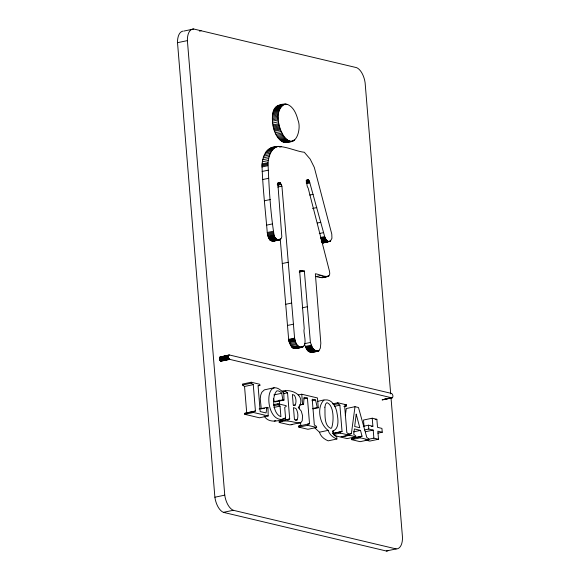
<?xml version="1.0" encoding="UTF-8"?>
<svg xmlns="http://www.w3.org/2000/svg" width="580" height="580" viewBox="0 0 580 580"><rect width="100%" height="100%" fill="white"/><g stroke="black" fill="none" stroke-linecap="round" stroke-linejoin="round"><path stroke-width="0.87" d="M273.963 240.946C269.243 242.288 267.568 235.973 267.257 232.507C265.364 209.996 262.711 187.47 261.979 164.894C262.327 160.776 263.248 156.629 265.299 153.011C273.985 139.323 292.936 151.199 304.282 152.243L310.162 159.087L314.295 167.388L331.789 234.117L331.949 238.257L330.382 241.164L323.357 242.882L322.132 242.657L328.062 241.403L329.578 241.577M328.062 241.403L326.141 239.772L324.677 236.596L309.821 182.838C306.9 174.587 305.798 185.897 308.161 188.05L329.483 271.251C331.688 281.01 320.087 274.231 315.346 273.767L320.827 343.2L320.341 348.188L318.681 351.016L316.557 351.031L313.845 349.595L312.388 347.543L310.409 342.454L304.355 271.005L299.621 270.606L304.246 328.751C302.622 332.318 308.77 346.071 301.165 347.318C296.721 347.079 295.271 341.779 294.589 338.133L281.916 186.158L280.445 183.331L279.226 182.584L278.088 183.657L278.139 187.427L281.815 236.821C280.93 242.28 274.565 239.482 274.159 235.589C270.316 211.591 268.982 186.934 267.996 162.647C268.75 156.353 270.969 148.212 277.914 146.377M292.661 141.114C276.189 148.705 270.418 124.069 272.962 112.723C273.76 105.857 281.72 102.892 287.774 104.523C293.806 107.307 296.474 114.209 298.019 120.263C301.948 129.514 294.894 151.061 283.954 136.358C278.161 127.672 273.753 110.048 284.903 104.146M228.368 356.533L228.636 355.373L229.368 354.967L391.507 393.428C392.993 394.125 393.653 397.459 391.863 397.844L229.731 359.375L228.759 358.324L228.368 356.533L219.53 358.396M300.07 405.021L303.558 404.282L304.087 397.278L307.422 398.076L309.531 423.77L307.473 424.219L307.567 425.299L316.651 427.453L316.571 426.459L314.331 424.995L312.214 399.207L315.549 399.997L317.267 407.537L318.275 407.776L317.47 397.952L301.745 394.226L298.25 394.958M345.31 415.708L346.274 408.523L355.004 406.689L358.476 407.515L366.785 437.4L368.764 438.886L368.844 439.836L360.122 441.677L351.589 439.647L351.494 438.567L362.036 436.182L360.499 430.389L354.387 428.939L353.72 434.297L355.779 435.892L355.852 436.754L347.13 438.589L340.917 437.117L349.638 435.283L355.852 436.754M349.638 435.283L349.551 434.159L351.386 433.615L355.004 406.689M266.981 407.356L266.053 412.953L260.181 411.553L258.071 385.86L259.883 385.352L259.796 384.272L251.213 382.235L242.491 384.076L242.563 385.026L244.542 386.468L253.264 384.634L255.439 411.024L244.688 413.359L244.76 414.309L259.456 417.796L268.185 415.954L267.989 407.595L266.981 407.356L259.13 409.009M228.462 355.815L219.624 357.679M297.105 419.935C298.54 416.389 297.961 411.786 295.974 408.53L293.465 407.573L294.459 419.688L297.105 419.935L295.358 420.297M323.06 276.972L322.726 277.443L328.751 276.094M295.118 405.137C296.626 402.179 296.112 398.076 294.401 395.277L292.385 394.509L293.255 405.065L295.118 405.137L293.371 405.507M392.58 397.517L383.663 399.475M228.665 355.337L219.755 357.324M392.457 397.67L382.14 399.888M313.012 352.031C308.212 354.017 305.254 347.362 304.478 343.701L310.409 342.454M297.475 347.797L303.195 346.746M324.691 242.194L323.647 242.831M228.825 355.141L219.849 357.164M273.651 404.659L278.008 403.738L286.187 405.681L286.244 406.413L284.7 407.363L285.585 418.049C279.139 421.341 268.41 423.654 264.074 415.853M323.937 400.077C316.288 407.341 319.689 424.603 328.178 430.36C329.324 434.55 333 437.465 336.9 439.002L336.719 436.754L334.051 434.746L332.391 431.274C340.358 428.598 337.785 417.382 336.618 410.995C335.675 407.61 334.16 404.231 331.455 401.882C327.627 398.286 322.204 400.367 317.782 401.375M322.625 277.523L320.174 277.544L315.962 276.573L321.9 275.319M296.982 348.21C291.711 350.088 289.231 343.498 288.659 339.38L280.183 238.452M288.035 141.788L286.114 142.499M281.974 391.094C291.631 388.687 305.283 394.864 299.439 406.406L298.25 407.522L301.288 411.147L302.571 415.759L302.209 420.775L300.94 422.559L289.949 424.901L279.234 422.486L279.154 421.58L280.974 420.819L289.695 418.985L287.549 392.805L285.548 391.355L282.931 391.906M279.154 421.58L289.695 418.985M291.211 424.807L292.211 424.393M392.189 397.829L382.285 399.903M351.494 438.567L362.036 436.182M273.485 398.438L274.159 401.643L275.261 401.904L283.982 400.062L283.816 393.153C263.798 371.562 264.125 422.53 282.989 419.238M332.369 433.637L342.04 431.484L339.873 405.181L337.901 403.774L333.543 404.695M274.267 421.073L275.805 420.659M332.587 403.883L337.821 402.781L346.427 404.825L346.514 405.906L344.68 406.399L346.84 432.709L348.834 434.115L348.921 435.109L340.192 436.95L334.167 435.515M244.688 413.359L255.439 411.024M316.651 427.453L307.929 429.294L298.838 427.141L298.751 426.053L300.81 425.611L300.592 422.95M183.824 31.081L193.698 29L356.613 67.65A15.406 7.975 78.1 0 1 365.117 82.773L390.695 393.914M199.455 31.102L201.1 30.755M388.085 550.696A15.406 7.975 78.1 0 1 386.302 551L223.387 512.35A15.406 7.975 78.1 0 1 214.883 497.227L177.516 42.688L187.391 40.614A15.406 7.975 78.1 0 1 193.698 29M277.639 105.77L285.592 104.103M277.008 106.097L286.302 104.146M276.399 106.51L282.337 105.263M285.338 104.647L287.035 104.291M275.833 107.017L281.764 105.763M275.297 107.604L281.227 106.35M274.804 108.272L280.735 107.025M274.347 109.018L280.278 107.771M273.934 109.845L279.864 108.598M273.564 110.737L279.495 109.49M273.238 111.701L279.168 110.454M272.962 112.723L278.893 111.476M272.738 113.81L278.668 112.563M272.556 114.941L278.487 113.694M272.433 116.123L278.364 114.876M272.353 117.341L278.284 116.094M272.332 118.588L278.262 117.341M272.361 119.864L278.291 118.617M272.44 121.155L278.371 119.908M272.629 123.047L278.56 121.793M272.89 124.939L278.82 123.692M273.079 126.034L279.009 124.787M273.31 127.129L279.241 125.874M273.579 128.209L279.509 126.955M273.876 129.231L279.806 127.984M274.209 130.239L280.14 128.992M274.579 131.218L280.51 129.971M275.239 132.762L281.169 131.515M275.957 134.241L281.887 132.987M276.609 135.43L282.54 134.183M277.305 136.561L283.236 135.307M278.023 137.605L283.954 136.358M278.777 138.576L284.707 137.329M279.553 139.454L285.483 138.207M280.191 140.099L286.121 138.852M280.843 140.672L286.774 139.425M281.51 141.179L287.441 139.925M282.177 141.6L288.108 140.353M282.844 141.955L288.775 140.701M283.511 142.223L289.442 140.976M292.943 140.418L294.64 140.063M284.178 142.412L290.109 141.165M284.831 142.52L290.761 141.274M292.269 140.897L293.966 140.534M285.476 142.549L293.255 140.904M271.541 147.712L278.371 146.341M270.345 148.139L277.987 146.544M269.207 148.748L275.137 147.501M268.119 149.553L274.05 148.306M279.582 147.088L281.278 146.733M267.105 150.532L273.035 149.285M266.162 151.684L272.092 150.438M265.299 153.011L271.23 151.757M264.524 154.49L270.454 153.243M263.835 156.121L269.765 154.867M263.24 157.883L269.171 156.636M262.747 159.783L268.678 158.528M262.356 161.784L268.286 160.537M262.066 163.893L267.996 162.647M261.979 164.894L267.909 163.64M261.935 165.916L267.866 164.669M261.935 166.968L267.866 165.713M262.124 171.463L268.062 170.215M262.711 179.532L268.649 178.285M277.776 182.968L279.596 182.642M278.023 183.055L279.843 182.765M278.269 183.207L279.966 182.852M278.393 183.309L280.089 182.946M278.516 183.418L280.212 183.062M277.784 183.722L280.329 183.186M277.9 183.867L280.445 183.331M277.24 184.295L280.626 183.584M277.414 184.571L280.8 183.86M277.581 184.868L280.966 184.15M277.733 185.179L281.126 184.462M306.378 180.184L308.154 179.858M306.544 180.257L308.321 179.959M306.711 180.387L308.408 180.032M306.798 180.467L308.488 180.112M306.878 180.554L308.575 180.199M306.11 180.829L308.654 180.3M277.682 187.05L281.916 186.158M306.233 180.996L308.77 180.46M306.341 181.17L308.886 180.634M306.45 181.351L308.995 180.815M306.617 181.663L309.162 181.127M306.769 181.982L309.314 181.446M306.914 182.316L309.459 181.779M306.204 182.838L309.589 182.12M306.327 183.186L309.713 182.475M306.436 183.548L309.821 182.838M264.444 200.774L270.382 199.527M309.72 195.054L313.113 194.344M312.555 208.474L316.789 207.582M266.474 225.156L272.411 223.909M267.257 232.507L273.195 231.261M267.402 233.486L273.339 232.239M317.361 223.017L320.747 222.299M267.59 234.465L273.521 233.218M267.815 235.436L273.745 234.182M268.076 236.386L274.014 235.139M268.221 236.843L274.159 235.589M268.38 237.285L274.318 236.031M268.555 237.713L274.492 236.459M268.743 238.119L274.681 236.872M268.946 238.511L274.876 237.263M269.156 238.887L275.094 237.64M269.381 239.236L275.312 237.988M269.562 239.482L275.493 238.235M269.743 239.714L275.674 238.467M269.925 239.924L275.863 238.677M270.12 240.113L276.051 238.866M270.316 240.28L276.247 239.032M270.512 240.432L276.442 239.177M270.86 240.635L276.79 239.388M271.201 240.794L277.131 239.547M272.071 241.07L278.001 239.815M280.14 239.438L274.086 240.823L280.024 239.576M273.064 241.229L279.894 239.692M273.224 241.229L279.473 239.924M319.275 233.53L323.51 232.638M320.443 237.495L324.677 236.596M320.696 238.235L324.938 237.343M320.979 238.953L325.22 238.061M321.291 239.634L325.532 238.743M321.436 239.917L325.67 239.025M321.581 240.178L325.822 239.286M321.74 240.432L325.974 239.533M321.9 240.664L326.141 239.772M321.219 241.055L326.308 239.989M321.392 241.258L326.482 240.185M321.704 241.577L326.786 240.504M322.023 241.86L327.106 240.787M322.342 242.106L327.424 241.033M321.82 242.491L327.751 241.244M328.933 241.302L330.629 240.939M322.444 242.774L328.381 241.526M322.755 242.853L330.382 241.164M323.06 242.889L330.121 241.345M282.243 263.53L288.18 262.283M299.635 271.251L301.325 270.896M299.476 271.483L302.02 270.947M299.316 271.687L302.702 270.969M299.273 272.078L304.355 271.005M320.174 277.544L326.112 276.29M322.908 277.233L328.838 275.986M321.712 277.762L328.555 276.276M322.125 277.726L328.055 276.479M285.614 304.319L291.544 303.072M302.296 307.799L307.378 306.726M287.419 325.46L293.349 324.213M288.659 339.38L294.589 338.133M288.709 339.837L294.64 338.589M288.775 340.293L294.712 339.046M288.869 340.75L294.799 339.503M288.97 341.2L294.901 339.952M289.094 341.649L295.024 340.395M289.246 342.113L295.176 340.859M219.987 357.005L229.368 354.967M289.413 342.562L295.343 341.308M219.711 357.418L228.549 355.555M219.646 357.584L228.506 355.663M219.595 357.78L228.433 355.924M219.566 357.954L228.411 356.033M219.552 358.085L228.397 356.149M219.544 358.223L228.382 356.301M219.53 358.31L228.375 356.403M219.53 358.534L228.368 356.671M289.906 343.679L295.836 342.432M219.537 358.679L228.375 356.816M219.552 358.817L228.389 356.961M219.566 358.955L228.404 357.091M219.602 359.172L228.426 357.222M219.624 359.31L228.469 357.454M219.646 359.382L228.506 357.613M219.668 359.469L228.542 357.744L219.704 359.607M219.726 359.68L228.585 357.889M290.471 344.817L296.402 343.57M219.769 359.81L228.658 358.077M219.82 359.941L228.687 358.15M219.878 360.079L228.737 358.273M219.9 360.137L228.759 358.324M219.95 360.252L228.861 358.512M220.023 360.376L228.911 358.614M220.074 360.47L228.948 358.672M220.146 360.593L229.049 358.817M220.24 360.716L229.1 358.889M291.029 345.789L296.96 344.542M220.298 360.803L229.194 358.998M220.407 360.919L229.296 359.1M220.494 360.999L229.397 359.187M220.618 361.094L229.579 359.31M220.813 361.209L229.731 359.375M291.849 347.014L297.779 345.767M292.001 347.21L297.931 345.963M292.161 347.384L298.091 346.137M292.32 347.543L298.25 346.296M292.48 347.681L298.41 346.434M292.719 347.855L298.649 346.601M292.965 347.993L298.896 346.738M293.204 348.087L299.135 346.84M294.401 348.435L300.861 347.087M295.227 348.565L302.912 346.956M305.421 346.369L311.351 345.122M297.525 348.196L302.608 347.123M296.039 348.551L302.296 347.239M305.74 347.21L311.67 345.963M306.08 348.022L312.011 346.767M306.457 348.798L312.388 347.543M306.661 349.182L312.591 347.935M306.878 349.544L312.808 348.297M307.103 349.885L313.04 348.638M307.342 350.204L313.272 348.957M307.581 350.501L313.519 349.254M307.915 350.849L313.845 349.595M308.248 351.154L314.179 349.899M308.589 351.407L314.519 350.161M308.93 351.618L314.86 350.371M309.778 352.017L315.708 350.769M310.619 352.285L316.557 351.031M315.549 351.494L318.942 350.784M311.786 352.495L318.819 350.907M312.018 352.51L318.543 351.103M242.563 385.026L251.292 383.184L253.264 384.634M258.136 385.722L259.883 385.352M274.188 387.723L264.349 389.876L261.761 392.312L260.717 395.103L260.239 398.743L261.29 409.023M273.84 394.936L281.692 393.284L282.88 399.801L283.982 400.062M283.185 393.726L287.549 392.805M274.159 401.643L282.88 399.801M303.927 398.808L307.422 398.076M273.738 405.696L278.095 404.775L280.038 406.13L280.909 416.643C272.897 414.178 271.498 396.249 276.798 390.891C278.719 390.579 280.611 391.732 281.692 393.284M262.755 408.697L264.502 408.334M266.242 407.965L267.989 407.595M273.934 407.414L280.038 406.13M244.76 414.309L253.489 412.474L268.185 415.954M312.055 400.736L315.549 399.997M299.933 404.593L303.558 404.282M312.91 408.458L317.267 407.537M313.04 408.878L318.275 407.776M334.638 406.283L339.873 405.181M344.68 405.188L346.427 404.825M282.967 418.601L285.585 418.049M343.896 406.457L346.514 405.906M390.043 397.88L391.804 397.51M384.685 399.105L391.79 397.547M279.234 422.486C286.208 418.92 292.922 422.653 299.933 422.972M298.751 426.053L309.531 423.77M298.838 427.141L307.567 425.299M377.892 433.159L382.256 432.245L381.937 428.395L377.529 427.344L376.862 419.297L372.237 418.202L363.515 420.036L364.03 426.3M375.122 419.666L376.862 419.297M315.078 428.091L319.45 432.194L328.178 430.36M363.254 426.307L368.488 425.198L372.897 426.249L372.237 418.202M342.04 431.484L333.312 433.318L333.094 430.693M333.333 434.536L340.308 433.072L348.921 435.109M371.156 426.612L372.897 426.249M353.517 431.861L360.499 430.389M364.443 429.968L368.808 429.055L373.215 430.099L373.875 438.147L378.508 439.241L377.841 431.194L382.256 432.245M347.899 434.355L351.386 433.615M365.364 431.752L373.215 430.099M336.9 439.002L328.178 440.843C324.278 439.299 320.602 436.385 319.45 432.194M351.589 439.647L360.31 437.813L368.844 439.836M368.641 439.248L373.875 438.147M378.508 439.241L369.779 441.083L365.154 439.981M214.883 497.227L224.757 495.146A15.406 7.975 78.1 0 0 233.262 510.277L396.176 548.919A15.406 7.975 78.1 0 0 402.484 537.305L390.992 397.517M223.387 512.35L233.262 510.277M386.302 551L396.176 548.919M278.291 105.538L279.661 105.35M272.44 147.596L272.897 147.617M368.488 425.198L368.808 429.055M360.224 436.733L360.31 437.813M337.821 402.781L337.901 403.774M340.221 431.984L340.308 433.072M301.745 394.226L302.55 404.042M299.207 406.116L299.425 408.77M285.462 390.362L285.548 391.355M287.883 419.739L287.955 420.645M279.27 400.062L279.64 404.572M278.008 403.738L278.095 404.775M251.213 382.235L251.292 383.184M253.409 411.517L253.489 412.474M244.542 386.468L246.71 412.866M187.391 40.614L224.757 495.146M177.516 42.695A15.406 7.975 78.1 0 1 182.91 31.131M324.887 407.218C325.337 413.881 323.553 425.415 330.868 428.41L331.615 427.938C333.921 421.653 334.232 405.333 326.931 402.622L325.59 404.021L324.887 407.218M356.207 414.185L354.677 426.51L359.788 427.721L356.207 414.185"/></g></svg>
